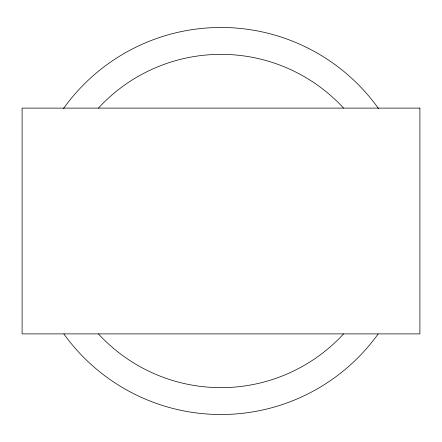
<?xml version="1.0" encoding="UTF-8"?>
<svg xmlns="http://www.w3.org/2000/svg" width="442" height="442" viewBox="0 0 442 442"><rect width="100%" height="100%" fill="white"/><g stroke="black" fill="none" stroke-linecap="round" stroke-linejoin="round"><path stroke-width="0.66" d="M343.6 333.876A166.645 166.645 0 0 1 98.4 333.876M98.4 108.124A166.645 166.645 0 0 1 343.6 108.124M378.125 333.97A193.524 193.524 0 0 1 63.875 333.97M63.466 108.594A193.524 193.524 0 0 1 378.534 108.594M419.9 108.113L22.1 108.113L22.1 333.887L419.9 333.887L419.9 108.113"/></g></svg>
